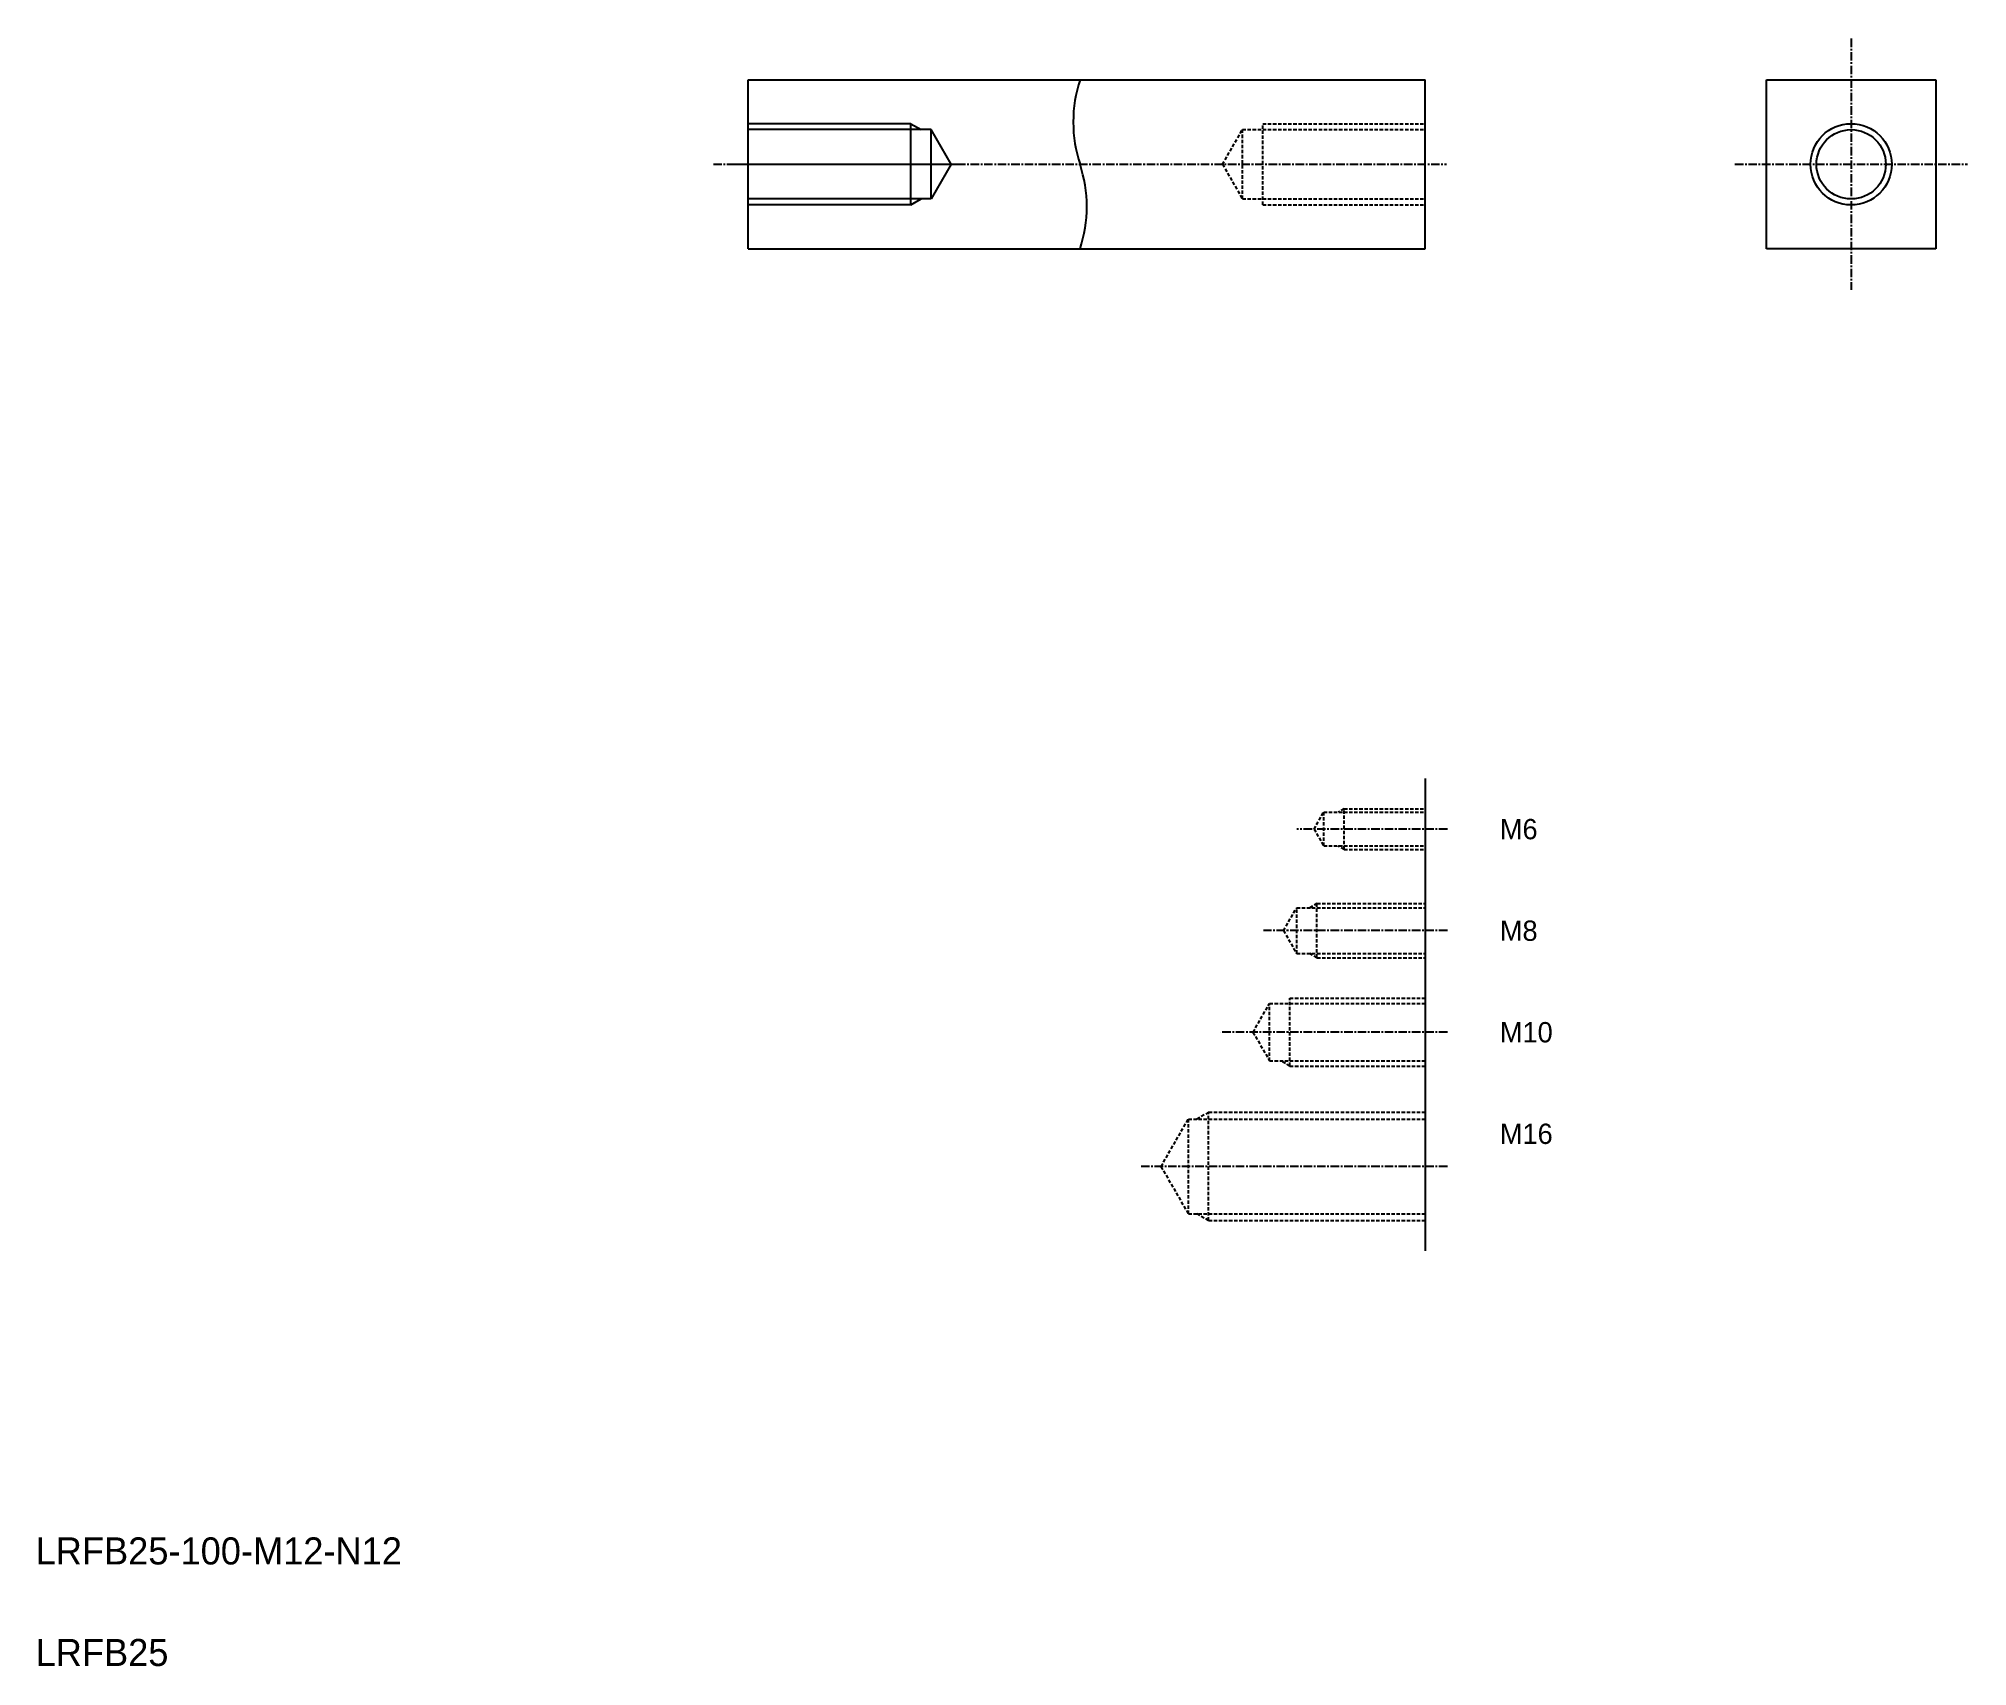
# Model space of a CAD drawing. Extents: x -37 to 248, y 40 to 281.
import ezdxf

# ---------------------------------------------------------------- set-up
doc = ezdxf.new("R2010")
doc.units = 0
doc.linetypes.add('CENTER', pattern=[2, 1.25, -0.25, 0.25, -0.25])
doc.linetypes.add('DASHED', pattern=[0.75, 0.5, -0.25])
doc.layers.get('0').update_dxf_attribs({"linetype": 'CONTINUOUS'})
doc.layers.add('CENTER', color=1, linetype='CENTER')

msp = doc.modelspace()

# ---------------------------------------------------------------- linework, layer by layer
at = {"color": 7, "linetype": 'CONTINUOUS'}
for p, q in [((67.89, 274.74), (167.89, 274.74)), ((67.89, 249.74), (67.89, 274.74)), ((167.89, 249.74), (167.89, 274.74)), ((218.28, 249.74), (218.28, 274.74)), ((218.28, 274.74), (243.28, 274.74)), ((243.28, 274.74), (243.28, 249.74)), ((91.89, 256.24), (91.89, 268.24)), ((94.89, 267.37), (67.89, 267.37)), ((97.85, 262.24), (94.89, 267.37)), ((94.89, 257.12), (94.89, 267.37)), ((97.85, 262.24), (94.89, 257.12)), ((94.89, 257.12), (67.89, 257.12)), ((67.89, 249.74), (167.89, 249.74)), ((243.28, 249.74), (218.28, 249.74)), ((167.89, 171.55), (167.89, 101.77))]:
    msp.add_line(p, q, dxfattribs=at)
at = {"color": 3, "linetype": 'CONTINUOUS'}
for p, q in [((91.89, 268.24), (67.89, 268.24)), ((91.89, 256.24), (67.89, 256.24))]:
    msp.add_line(p, q, dxfattribs=at)
at = {"linetype": 'CONTINUOUS'}
msp.add_line((67.89, 256.24), (67.89, 268.24), dxfattribs=at)
at = {"color": 3}
for p, q in [((91.89, 268.24), (93.41, 267.37)), ((91.89, 256.24), (93.41, 257.12))]:
    msp.add_line(p, q, dxfattribs=at)
at = {"color": 3, "linetype": 'DASHED'}
for p, q in [((143.89, 268.24), (167.89, 268.24)), ((143.89, 256.24), (143.89, 268.24)), ((137.93, 262.24), (140.89, 267.37)), ((140.89, 267.37), (167.89, 267.37)), ((140.89, 257.12), (140.89, 267.37)), ((137.93, 262.24), (140.89, 257.12)), ((140.89, 257.12), (167.89, 257.12)), ((143.89, 256.24), (167.89, 256.24)), ((151.45, 164.06), (152.89, 166.56)), ((152.89, 166.56), (167.89, 166.56)), ((152.89, 161.56), (152.89, 166.56)), ((155.89, 167.06), (155.02, 166.56)), ((155.89, 167.06), (167.89, 167.06)), ((155.89, 161.06), (155.89, 167.06)), ((151.45, 164.06), (152.89, 161.56)), ((152.89, 161.56), (167.89, 161.56)), ((155.89, 161.06), (155.02, 161.56)), ((155.89, 161.06), (167.89, 161.06)), ((146.94, 149.06), (148.89, 152.44)), ((148.89, 152.44), (167.89, 152.44)), ((148.89, 145.69), (148.89, 152.44)), ((151.89, 153.06), (150.81, 152.44)), ((151.89, 153.06), (167.89, 153.06)), ((151.89, 145.06), (151.89, 153.06)), ((146.94, 149.06), (148.89, 145.69)), ((148.89, 145.69), (167.89, 145.69)), ((151.89, 145.06), (150.81, 145.69)), ((151.89, 145.06), (167.89, 145.06)), ((142.44, 134.06), (144.89, 138.31)), ((144.89, 129.81), (144.89, 138.31)), ((144.89, 138.31), (167.89, 138.31)), ((147.89, 129.06), (147.89, 139.06)), ((147.89, 139.06), (167.89, 139.06)), ((142.44, 134.06), (144.89, 129.81)), ((144.89, 129.81), (167.89, 129.81)), ((147.89, 129.06), (146.59, 129.81)), ((147.89, 129.06), (167.89, 129.06)), ((128.85, 114.22), (132.89, 121.22)), ((132.89, 121.22), (167.89, 121.22)), ((132.89, 107.22), (132.89, 121.22)), ((135.89, 122.22), (134.16, 121.22)), ((135.89, 106.22), (135.89, 122.22)), ((135.89, 122.22), (167.89, 122.22)), ((128.85, 114.22), (132.89, 107.22)), ((132.89, 107.22), (167.89, 107.22)), ((135.89, 106.22), (134.16, 107.22)), ((135.89, 106.22), (167.89, 106.22))]:
    msp.add_line(p, q, dxfattribs=at)
at = {"color": 3, "linetype": 'CONTINUOUS'}
msp.add_circle((230.78, 262.24), 6, dxfattribs=at)
msp.add_circle((230.78, 262.24), 5.12)
for centre, start, end in [((135.92, 268.49), 161.8194, 198.1806), ((97.86, 255.99), 341.8194, 18.1806)]:
    msp.add_arc(centre, 20.03, start, end, dxfattribs=at)
at = {"layer": 'CENTER', "color": 1, "linetype": 'CENTER'}
for p, q in [((230.78, 280.81), (230.78, 243.68)), ((62.74, 262.24), (171.04, 262.24)), ((65.94, 262.24), (99.89, 262.24)), ((213.61, 262.24), (247.95, 262.24)), ((171.16, 164.06), (148.89, 164.06)), ((171.16, 149.06), (144, 149.06)), ((171.16, 134.06), (137.64, 134.06)), ((171.16, 114.22), (125.69, 114.22))]:
    msp.add_line(p, q, dxfattribs=at)

# ---------------------------------------------------------------- texts
at = {"color": 7}
for s, p in [('M6', (178.9, 162.55)), ('M8', (178.9, 147.55)), ('M10', (178.9, 132.55)), ('M16', (178.9, 117.55))]:
    msp.add_text(s, height=3, dxfattribs=at).set_placement(p)
at = {"color": 7, "linetype": 'CONTINUOUS'}
for s, p in [('LRFB25-100-M12-N12', (-37.36, 55.44)), ('LRFB25', (-37.36, 40.44))]:
    msp.add_text(s, height=4, dxfattribs=at).set_placement(p)

doc.saveas('drawing.dxf')
